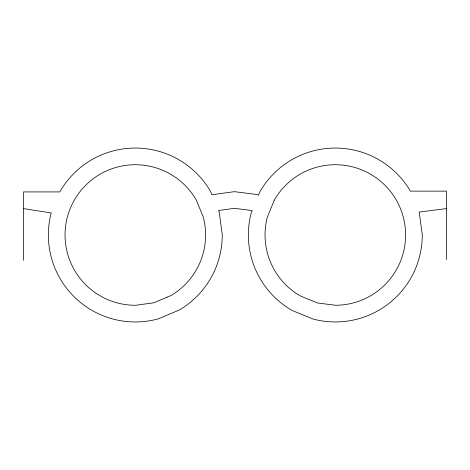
<?xml version="1.0" encoding="UTF-8"?>
<svg xmlns="http://www.w3.org/2000/svg" width="470" height="470" viewBox="0 0 470 470"><rect width="100%" height="100%" fill="white"/><g stroke="black" fill="none" stroke-linecap="round" stroke-linejoin="round"><path stroke-width="0.7" d="M446.5 208.592L419.187 212.052L422.266 234.542A86.95 86.95 0 0 1 313.261 319.101L292.246 310.529A86.95 86.95 0 0 1 251.215 212.939L252.184 210.572L234.483 208.333L218.532 210.519L219.179 212.052L222.257 234.542A86.95 86.95 0 0 1 179.188 310.065L158.261 318.866A86.95 86.95 0 0 1 51.212 212.939L23.5 208.592M446.5 259.528L446.5 191.126L410.386 191.126A86.95 86.95 0 0 0 259.793 191.925L258.476 195.15L256.914 194.51L234.395 191.666L211.911 194.75L210.384 191.126A86.95 86.95 0 0 0 59.784 191.925L23.5 191.925L23.5 260.321M274.269 200.185L267.342 217.169A70.283 70.283 0 0 0 300.5 296.047L317.491 302.98L335.692 305.277A70.283 70.283 0 0 0 395.998 199.538A70.283 70.283 0 0 0 274.269 200.185M167.067 297.163L153.86 302.786L135.683 305.277A70.283 70.283 0 0 1 74.266 200.185A70.283 70.283 0 0 1 195.99 199.538L203.105 216.453A70.283 70.283 0 0 1 170.775 295.677L167.067 297.163"/></g></svg>
